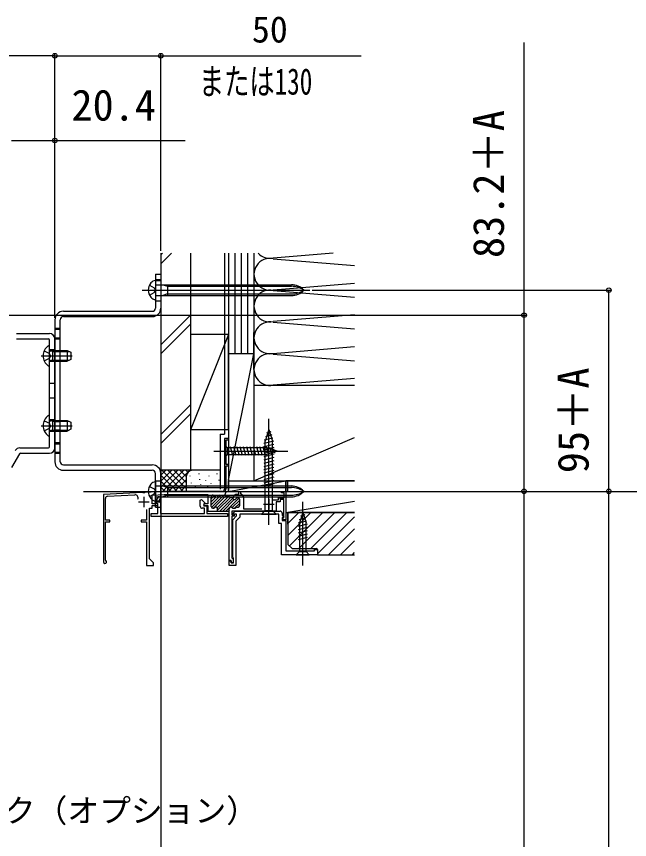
# Model space of a CAD drawing. Units: millimetres, scale not verified. Extents: x -875 to 875, y -1318 to 1308.
# Drawn here: x -603.7 to -314.3, y -746.4 to -357.9 of the extents above; entities that cross this region are included whole.
import ezdxf
from ezdxf.enums import TextEntityAlignment as Align

# ---------------------------------------------------------------- set-up
doc = ezdxf.new("R2010")
doc.units = ezdxf.units.MM
doc.header["$LTSCALE"] = 8
for name, color, linetype in [('0-2_USER1', 3, 'Continuous'), ('0-4_YKK_11E', 7, 'Continuous'), ('0-5_YKK_12', 2, 'Continuous'), ('0-6_YKK_13', 4, 'Continuous'), ('0-8_YKK_D', 6, 'Continuous'), ('0-A_YSS_K', 3, 'Continuous')]:
    doc.layers.add(name, color=color, linetype=linetype)
doc.styles.add('ＭＳ ゴシック', font='')
doc.styles.get('ＭＳ ゴシック').set_extended_font_data('MS Gothic')

msp = doc.modelspace()

# ---------------------------------------------------------------- linework, layer by layer
at = {"layer": '0-4_YKK_11E'}
for p, q in [((-533.364, -582.22), (-533.547, -582.1)), ((-506.589, -582.1), (-532.631, -582.1)), ((-560.741, -584.404), (-547.869, -583.73)), ((-543.589, -584.6), (-543.589, -589.6)), ((-507.3, -583.9), (-511.789, -588.389)), ((-510.25, -584.022), (-511.789, -585.561)), ((-509.489, -584.675), (-511.789, -586.975)), ((-511.789, -589.3), (-511.789, -584.7)), ((-505.885, -583.9), (-511.683, -589.698)), ((-510.989, -583.9), (-510.675, -583.9)), ((-504.662, -584.09), (-510.648, -590.077)), ((-503.625, -584.468), (-508.961, -589.804)), ((-508.789, -591.046), (-502.588, -584.845)), ((-507.903, -583.9), (-505.326, -583.9)), ((-501.642, -585.314), (-507.729, -591.4)), ((-500.906, -585.992), (-506.314, -591.4)), ((-505.052, -583.948), (-501.993, -585.062)), ((-498.768, -585.268), (-504.9, -591.4)), ((-498.289, -586.203), (-501.874, -589.788)), ((-499.089, -585.2), (-499.403, -585.2)), ((-498.289, -588.7), (-498.289, -586)), ((-484.589, -585.7), (-484.589, -590.7)), ((-546.089, -587.1), (-541.089, -587.1)), ((-510.838, -590.1), (-510.989, -590.1)), ((-501.24, -590.1), (-500.789, -590.1)), ((-498.289, -587.617), (-500.772, -590.1)), ((-499.54, -589.5), (-499.089, -589.5)), ((-487.089, -588.2), (-482.089, -588.2)), ((-509.089, -591.4), (-503.289, -591.4)), ((-503.289, -591.203), (-503.486, -591.4)), ((-500.413, -591.4), (-479.289, -591.4)), ((-484.131, -591.4), (-484.314, -591.28))]:
    msp.add_line(p, q, dxfattribs=at)
for points in [[(-505.052, -583.948), (-505.319, -583.851), (-504.737, -582.254), (-505.16, -582.1), (-504.689, -580.806), (-504.689, -570.1), (-503.589, -570.1), (-503.589, -569.4), (-504.689, -569.4), (-504.689, -557.8), (-503.589, -557.8), (-503.589, -557.1), (-505.589, -557.1), (-505.589, -581.1)], [(-533.547, -582.1), (-533.967, -582.1), (-543.131, -582.58), (-543.308, -582.71), (-543.857, -582.739), (-544.047, -582.628), (-562.589, -583.6), (-562.589, -615.4)], [(-532.631, -582.1), (-532.814, -582.22), (-533.364, -582.22)], [(-500.743, -583.707), (-500.374, -583.563), (-500.107, -583.4), (-498.689, -583.4), (-498.689, -582.1), (-497.889, -582.1), (-497.889, -583.167), (-497.668, -583.457)], [(-483.039, -586.1), (-480.089, -586.1), (-480.089, -585.1), (-477.389, -585.1), (-477.389, -582.8), (-478.589, -582.8), (-478.589, -582.1), (-476.589, -582.1), (-476.589, -595.5), (-478.089, -595.5), (-478.089, -595.1), (-477.789, -594.8), (-477.489, -594.5), (-477.489, -586), (-479.189, -586), (-479.189, -587), (-481.189, -587), (-481.189, -591.4), (-484.131, -591.4)], [(-561.539, -614.794), (-561.689, -614.534), (-561.689, -596.4), (-559.689, -596.4), (-559.689, -595.7), (-561.689, -595.7), (-561.689, -585.403)], [(-542.289, -590.61), (-542.289, -595.7), (-544.789, -595.7), (-544.789, -596.4), (-542.289, -596.4), (-542.289, -617.1), (-539.089, -617.1), (-539.089, -615.9), (-540.989, -614), (-540.989, -590.102), (-539.589, -590.102), (-539.589, -588.7), (-536.989, -588.7), (-536.989, -588), (-539.589, -588), (-539.589, -583.897), (-533.928, -583.6), (-513.389, -583.6), (-513.389, -588), (-515.289, -588), (-515.289, -588.7), (-513.389, -588.7), (-513.389, -591.4), (-508.789, -591.4), (-508.789, -590.3)], [(-504.089, -594), (-540.189, -594), (-540.189, -592.5), (-536.989, -592.5), (-536.989, -588.061), (-538.172, -587.378), (-536.539, -584.55), (-536.106, -584.3), (-535.673, -585.05), (-536.706, -586.839), (-535.789, -587.369), (-535.789, -592.5), (-514.989, -592.5), (-514.989, -590.1), (-515.989, -590.1)], [(-516.989, -589.1), (-516.989, -586.262), (-516.372, -586.006), (-514.864, -587.513), (-515.468, -588.56), (-515.272, -588.9), (-513.789, -588.9), (-513.789, -592.5), (-504.089, -592.5), (-504.089, -594)], [(-501.993, -585.062), (-501.466, -585.254), (-500.884, -583.656), (-500.744, -583.707)], [(-496.489, -585), (-496.489, -590.3), (-487.926, -590.3)], [(-485.047, -591.4), (-501.989, -591.4), (-501.989, -593.1), (-500.989, -593.1), (-500.989, -593.8), (-501.989, -593.8), (-501.989, -613.5), (-501.689, -613.8), (-501.389, -614.1), (-501.389, -615.8), (-502.289, -615.8), (-502.289, -614.8), (-503.289, -614.8), (-503.289, -591.4), (-503.289, -590.3)], [(-478.289, -592.4), (-478.289, -593.276), (-477.453, -594.112), (-477.613, -594.5), (-478.289, -594.5), (-478.289, -595.8), (-476.589, -595.8), (-476.589, -610.1), (-463.089, -610.1), (-463.089, -609.601), (-461.589, -609.601), (-461.589, -612.1), (-478.589, -612.1), (-478.589, -597.3), (-479.789, -597.3), (-479.789, -592.9), (-498.289, -592.9), (-498.289, -594.321), (-500.089, -596.121), (-500.089, -617.1), (-503.289, -617.1), (-503.289, -614.9), (-502.289, -614.9), (-502.289, -615.9), (-501.189, -615.9), (-501.189, -613.7), (-501.389, -613.417), (-501.589, -613.134), (-501.589, -595.5), (-499.789, -593.7), (-499.789, -592.8), (-501.265, -592.8), (-501.425, -592.412), (-500.413, -591.4)], [(-484.314, -591.28), (-484.864, -591.28), (-485.047, -591.4)]]:
    msp.add_lwpolyline(points, dxfattribs=at)
for centre, radius, start, end in [((-506.589, -581.1), 1, 270, 0), ((-560.689, -585.403), 1, 92.99999, 180.00002), ((-547.791, -585.228), 1.5, 335.98279, 92.99999), ((-510.989, -584.7), 0.8, 89.99998, 180.00002), ((-510.675, -584.7), 0.8, 30.00001, 89.99998), ((-509.289, -583.9), 0.8, 210.00003, 329.99905), ((-507.903, -584.7), 0.8, 89.99998, 150.00001), ((-505.326, -584.7), 0.8, 69.99997, 89.99998), ((-502.267, -585.813), 0.8, 22.53987, 69.99997), ((-500.789, -585.2), 0.8, 202.53989, 329.99997), ((-499.403, -586), 0.8, 89.99998, 150.00001), ((-499.089, -586), 0.8, 0, 89.99998), ((-498.089, -585), 1.6, 0, 74.74246), ((-515.989, -589.1), 1, 180.00001, 269.99999), ((-510.989, -589.3), 0.8, 180.00002, 270), ((-510.838, -589.3), 0.8, 270, 321.31783), ((-509.589, -590.3), 0.8, 0.00017, 141.31781), ((-502.489, -590.3), 0.8, 38.68221, 180.00002), ((-501.24, -589.3), 0.8, 218.68218, 270), ((-500.789, -589.3), 0.8, 270, 321.31783), ((-499.54, -590.3), 0.8, 89.99998, 141.31786), ((-499.089, -588.7), 0.8, 270, 0), ((-479.289, -592.4), 1, 0.00001, 89.99999), ((-561.889, -615.4), 0.7, 180.00002, 60.00003)]:
    msp.add_arc(centre, radius, start, end, dxfattribs=at)
at = {"layer": '0-5_YKK_12'}
for p, q in [((-544.302, -487.1), (-465.18, -487.1)), ((-592.089, -518.1), (-577.39, -518.1)), ((-592.089, -551.1), (-577.39, -551.1)), ((-572.116, -582.1), (-53.95, -582.1))]:
    msp.add_line(p, q, dxfattribs=at)
at = {"layer": '0-6_YKK_13'}
for p, q in [((-538.089, -479.6), (-538.089, -495.6)), ((-538.089, -482.1), (-535.589, -482.1)), ((-538.089, -482.6), (-538.089, -491.6)), ((-538.089, -482.6), (-535.589, -482.6)), ((-537.789, -484.55), (-473.945, -484.55)), ((-534.689, -484.55), (-532.489, -485.3)), ((-532.489, -484.55), (-532.489, -489.65)), ((-532.489, -485.3), (-473.945, -485.3)), ((-532.489, -488.9), (-534.689, -489.65)), ((-532.489, -488.9), (-473.945, -488.9)), ((-538.089, -492.1), (-535.589, -492.1)), ((-537.789, -489.65), (-473.945, -489.65)), ((-581.589, -497.1), (-539.589, -497.1)), ((-585.589, -501.1), (-585.589, -568.1)), ((-583.089, -568.1), (-583.089, -501.1)), ((-581.589, -499.6), (-539.589, -499.6)), ((-603.689, -507.6), (-588.089, -507.6)), ((-585.589, -505.1), (-583.089, -505.1)), ((-585.589, -505.6), (-583.089, -505.6)), ((-603.689, -510.1), (-588.589, -510.1)), ((-588.089, -561.1), (-588.089, -510.6)), ((-585.589, -509.6), (-583.089, -509.6)), ((-585.589, -561.6), (-585.589, -510.1)), ((-585.589, -510.1), (-583.089, -510.1)), ((-590.601, -515.75), (-588.184, -516.955)), ((-588.689, -513.35), (-588.589, -513.35)), ((-588.089, -522.35), (-588.089, -513.85)), ((-585.589, -515.35), (-588.089, -515.35)), ((-586.689, -516.033), (-587.612, -515.84)), ((-586.689, -515.6), (-587.284, -515.816)), ((-586.689, -515.6), (-586.689, -520.6)), ((-586.689, -515.6), (-579.789, -515.6)), ((-586.689, -516.033), (-578.869, -516.033)), ((-585.589, -515.6), (-583.089, -515.6)), ((-585.589, -516.1), (-583.089, -516.1)), ((-579.789, -515.6), (-578.089, -516.4)), ((-579.789, -515.6), (-579.789, -520.6)), ((-578.089, -516.4), (-578.089, -519.8)), ((-590.601, -520.45), (-588.184, -519.245)), ((-587.575, -518.1), (-588.184, -516.955)), ((-587.575, -518.1), (-588.184, -519.245)), ((-586.689, -520.167), (-587.612, -520.36)), ((-586.689, -520.6), (-587.284, -520.384)), ((-586.689, -520.167), (-578.869, -520.167)), ((-586.689, -520.6), (-579.789, -520.6)), ((-585.589, -520.1), (-583.089, -520.1)), ((-585.589, -520.6), (-583.089, -520.6)), ((-578.089, -519.8), (-579.789, -520.6)), ((-588.689, -522.85), (-588.589, -522.85)), ((-585.589, -520.85), (-588.089, -520.85)), ((-585.589, -531.1), (-588.089, -531.1)), ((-585.589, -538.1), (-588.089, -538.1)), ((-588.689, -546.35), (-588.589, -546.35)), ((-588.089, -555.35), (-588.089, -546.85)), ((-590.601, -548.75), (-588.184, -549.955)), ((-587.575, -551.1), (-588.184, -549.955)), ((-587.575, -551.1), (-588.184, -552.245)), ((-585.589, -548.35), (-588.089, -548.35)), ((-586.689, -549.033), (-587.612, -548.84)), ((-586.689, -548.6), (-587.284, -548.816)), ((-586.689, -548.6), (-586.689, -553.6)), ((-586.689, -548.6), (-579.789, -548.6)), ((-586.689, -549.033), (-578.869, -549.033)), ((-585.589, -548.6), (-583.089, -548.6)), ((-585.589, -549.1), (-583.089, -549.1)), ((-579.789, -548.6), (-578.089, -549.4)), ((-579.789, -548.6), (-579.789, -553.6)), ((-578.089, -549.4), (-578.089, -552.8)), ((-484.588, -597.9), (-484.588, -547.9)), ((-590.601, -553.45), (-588.184, -552.245)), ((-585.589, -553.85), (-588.089, -553.85)), ((-586.689, -553.167), (-587.612, -553.36)), ((-586.689, -553.6), (-587.284, -553.384)), ((-586.689, -553.167), (-578.869, -553.167)), ((-586.689, -553.6), (-579.789, -553.6)), ((-585.589, -553.1), (-583.089, -553.1)), ((-585.589, -553.6), (-583.089, -553.6)), ((-578.089, -552.8), (-579.789, -553.6)), ((-484.588, -552.9), (-486.338, -558.45)), ((-483.198, -555.478), (-486.234, -556.292)), ((-483.65, -554.046), (-485.699, -554.596)), ((-484.588, -552.9), (-482.838, -558.45)), ((-588.689, -555.85), (-588.589, -555.85)), ((-585.589, -559.1), (-583.089, -559.1)), ((-482.295, -558.342), (-486.888, -559.573)), ((-482.747, -556.91), (-486.769, -557.988)), ((-486.338, -591.15), (-486.338, -558.45)), ((-482.838, -591.15), (-482.838, -558.45)), ((-602.146, -561.6), (-588.589, -561.6)), ((-585.589, -559.6), (-583.089, -559.6)), ((-510.589, -563.1), (-475.589, -563.1)), ((-505.589, -560), (-505.589, -566.2)), ((-505.589, -560), (-504.039, -561.55)), ((-485.505, -561.55), (-504.039, -561.55)), ((-504.039, -561.55), (-504.039, -564.65)), ((-501.613, -565.2), (-502.738, -561)), ((-500.06, -565.2), (-501.185, -561)), ((-498.507, -565.2), (-499.632, -561)), ((-496.954, -565.2), (-498.079, -561)), ((-495.401, -565.2), (-496.526, -561)), ((-493.848, -565.2), (-494.973, -561)), ((-492.295, -565.2), (-493.421, -561)), ((-490.742, -565.2), (-491.868, -561)), ((-489.189, -565.2), (-490.315, -561)), ((-487.636, -565.2), (-488.762, -561)), ((-486.084, -565.2), (-487.209, -561)), ((-482.288, -559.893), (-486.888, -561.126)), ((-482.288, -561.446), (-486.888, -562.679)), ((-482.288, -562.999), (-486.888, -564.232)), ((-484.6, -564.942), (-485.656, -561)), ((-480.589, -563.1), (-485.505, -561.55)), ((-480.589, -563.1), (-485.505, -564.65)), ((-483.168, -564.49), (-483.982, -561.454)), ((-481.736, -564.039), (-482.285, -561.989)), ((-602.29, -564.35), (-606.024, -570.817)), ((-601.857, -564.1), (-588.089, -564.1)), ((-585.589, -563.6), (-583.089, -563.6)), ((-585.589, -564.1), (-583.089, -564.1)), ((-505.589, -566.2), (-504.039, -564.65)), ((-504.039, -564.65), (-485.505, -564.65)), ((-482.288, -564.552), (-486.888, -565.784)), ((-482.288, -566.105), (-486.888, -567.337)), ((-581.589, -569.6), (-539.589, -569.6)), ((-482.288, -567.658), (-486.888, -568.89)), ((-482.288, -569.211), (-486.888, -570.443)), ((-482.288, -570.764), (-486.888, -571.996)), ((-581.589, -572.1), (-539.589, -572.1)), ((-538.089, -589.6), (-538.089, -573.6)), ((-535.589, -589.6), (-535.589, -573.6)), ((-482.288, -572.316), (-486.888, -573.549)), ((-482.288, -573.869), (-486.888, -575.102)), ((-538.089, -577.1), (-535.589, -577.1)), ((-538.089, -577.6), (-538.089, -586.6)), ((-482.288, -575.422), (-486.888, -576.655)), ((-482.288, -576.975), (-486.888, -578.208)), ((-482.288, -578.528), (-486.888, -579.761)), ((-537.789, -579.55), (-473.946, -579.55)), ((-534.689, -579.55), (-532.489, -580.3)), ((-532.489, -579.55), (-532.489, -584.65)), ((-532.489, -580.3), (-473.946, -580.3)), ((-538.089, -586.6), (-535.589, -586.6)), ((-537.789, -584.65), (-473.946, -584.65)), ((-532.489, -583.9), (-534.689, -584.65)), ((-532.489, -583.9), (-473.946, -583.9)), ((-538.089, -587.1), (-535.589, -587.1)), ((-538.089, -589.6), (-535.589, -589.6)), ((-468.589, -617.1), (-468.589, -587.1)), ((-488.088, -592.9), (-486.338, -591.15)), ((-488.088, -592.9), (-481.088, -592.9)), ((-486.338, -591.15), (-482.838, -591.15)), ((-481.088, -592.9), (-482.838, -591.15)), ((-468.589, -592.1), (-470.139, -597.016)), ((-467.65, -593.247), (-469.7, -593.796)), ((-468.589, -592.1), (-467.039, -597.016)), ((-466.747, -596.111), (-470.689, -597.167)), ((-466.489, -597.594), (-470.689, -598.72)), ((-467.199, -594.679), (-470.235, -595.492)), ((-470.139, -597.016), (-470.139, -610.55)), ((-467.039, -610.55), (-467.039, -597.016)), ((-466.489, -599.147), (-470.689, -600.273)), ((-466.489, -600.7), (-470.689, -601.826)), ((-466.489, -602.253), (-470.689, -603.379)), ((-466.489, -603.806), (-470.689, -604.931)), ((-471.689, -612.1), (-470.139, -610.55)), ((-471.689, -612.1), (-465.489, -612.1)), ((-470.139, -610.55), (-467.039, -610.55)), ((-465.489, -612.1), (-467.039, -610.55))]:
    msp.add_line(p, q, dxfattribs=at)
for points in [[(-538.089, -479.6), (-535.589, -479.6), (-535.589, -495.6)], [(-540.951, -484.75), (-538.732, -485.955), (-538.123, -487.1)], [(-540.951, -489.45), (-538.732, -488.245), (-538.123, -487.1)], [(-540.951, -579.75), (-538.732, -580.955), (-538.123, -582.1)], [(-540.951, -584.45), (-538.732, -583.245), (-538.123, -582.1)]]:
    msp.add_lwpolyline(points, dxfattribs=at)
for centre, radius, start, end in [((-536.089, -487.1), 5.4, 141.23328, 218.76672), ((-537.96, -485.597), 3, 92.45904, 141.23328), ((-537.789, -484.25), 0.3, 180, 270), ((-473.945, -492.55), 8, 42.9414, 90), ((-473.945, -495.727), 10.427, 55.82978, 90), ((-473.945, -481.65), 8, 270, 317.0586), ((-473.945, -478.473), 10.427, 270, 304.17022), ((-537.96, -488.603), 3, 218.76672, 267.54096), ((-537.789, -489.95), 0.3, 90, 180), ((-581.589, -501.1), 4, 90, 180), ((-539.589, -495.6), 4, 270, 0), ((-539.589, -495.6), 1.5, 270, 0), ((-581.589, -501.1), 1.5, 90, 180), ((-588.089, -510.1), 2.5, 0, 90), ((-588.589, -510.6), 0.5, 0, 90), ((-585.189, -518.1), 5.9, 126.38156, 233.61844), ((-588.589, -513.85), 0.5, 0, 90), ((-587.489, -515.252), 0.6, 180, 289.96957), ((-587.489, -520.948), 0.6, 70.03043, 180), ((-588.589, -522.35), 0.5, 270, 0), ((-585.189, -551.1), 5.9, 126.38156, 233.61844), ((-588.589, -546.85), 0.5, 0, 90), ((-587.489, -548.252), 0.6, 180, 289.96957), ((-588.589, -555.35), 0.5, 270, 0), ((-587.489, -553.948), 0.6, 70.03043, 180), ((-602.146, -564.1), 2.5, 90, 150), ((-588.589, -561.1), 0.5, 270, 0), ((-588.089, -561.6), 2.5, 270, 0), ((-601.857, -564.6), 0.5, 90, 150), ((-581.589, -568.1), 4, 180, 270), ((-581.589, -568.1), 1.5, 180, 270), ((-539.589, -573.6), 4, 0, 90), ((-539.589, -573.6), 1.5, 0, 90), ((-536.089, -582.1), 5.4, 141.23328, 218.76672), ((-537.961, -580.597), 3, 92.45904, 141.23328), ((-537.789, -579.25), 0.3, 180, 270), ((-473.946, -587.55), 8, 42.9414, 90), ((-473.946, -590.727), 10.427, 55.82978, 90), ((-473.946, -576.65), 8, 270, 317.0586), ((-473.946, -573.473), 10.427, 270, 304.17022), ((-537.961, -583.603), 3, 218.76672, 267.54096), ((-537.789, -584.95), 0.3, 90, 180)]:
    msp.add_arc(centre, radius, start, end, dxfattribs=at)
at = {"layer": '0-8_YKK_D'}
for p, q in [((-585.589, -376.461), (-691.989, -376.461)), ((-585.589, -500.1), (-585.589, -375.461)), ((-585.589, -500.1), (-585.589, -375.461)), ((-535.589, -468.6), (-535.589, -375.461)), ((-585.589, -500.1), (-585.589, -415.461)), ((-464.18, -487.1), (-323.089, -487.1)), ((-324.089, -582.1), (-324.089, -487.1)), ((-607.389, -498.9), (-363.089, -498.9)), ((-364.089, -1112.099), (-364.089, -582.1)), ((-324.089, -1152.1), (-324.089, -582.1))]:
    msp.add_line(p, q, dxfattribs=at)
for points in [[(-364.089, -582.1), (-364.089, -498.9), (-364.089, -370.254)], [(-585.589, -376.461), (-535.589, -376.461), (-441.023, -376.461)], [(-605.989, -416.461), (-585.589, -416.461), (-524.13, -416.461)]]:
    msp.add_lwpolyline(points, dxfattribs=at)
for centre in [(-585.589, -376.461), (-585.589, -376.461), (-535.589, -376.461), (-585.589, -416.461), (-324.089, -487.1), (-364.089, -498.9), (-364.089, -582.1), (-364.089, -582.1), (-324.089, -582.1), (-324.089, -582.1)]:
    msp.add_circle(centre, 1.075, dxfattribs=at)
at = {"layer": '0-A_YSS_K'}
for p, q in [((-535.589, -469.6), (-535.589, -572.1)), ((-535.589, -469.6), (-535.589, -1129.354)), ((-535.589, -474.705), (-530.484, -469.6)), ((-535.589, -470.462), (-534.727, -469.6)), ((-521.589, -469.6), (-521.589, -572.1)), ((-505.589, -469.6), (-505.589, -555.1)), ((-503.589, -469.6), (-503.589, -517.1)), ((-500.589, -469.6), (-500.589, -517.1)), ((-497.589, -469.6), (-497.589, -517.1)), ((-494.589, -469.6), (-494.589, -517.1)), ((-491.589, -469.6), (-491.589, -532.1)), ((-454.206, -469.6), (-482.557, -471.943)), ((-482.557, -472.259), (-444.089, -475.438)), ((-484.395, -487.095), (-444.089, -483.764)), ((-482.557, -487.259), (-444.089, -490.438)), ((-535.589, -512.889), (-521.589, -498.889)), ((-444.089, -498.764), (-482.557, -501.943)), ((-535.589, -517.131), (-521.589, -503.131)), ((-482.557, -502.259), (-444.089, -505.438)), ((-521.589, -508.1), (-521.589, -553.1)), ((-503.589, -508.1), (-521.589, -553.1)), ((-503.589, -508.1), (-521.589, -508.1)), ((-503.589, -553.1), (-503.589, -508.1)), ((-491.589, -524.594), (-491.589, -507.1)), ((-484.395, -517.095), (-444.089, -513.764)), ((-503.589, -517.1), (-503.589, -577.1)), ((-491.589, -517.1), (-503.589, -517.1)), ((-503.589, -576.869), (-491.589, -517.1)), ((-482.557, -517.259), (-444.089, -520.438)), ((-444.089, -528.764), (-482.557, -531.943)), ((-521.589, -541.315), (-535.589, -555.315)), ((-535.589, -559.558), (-521.589, -545.558)), ((-503.589, -553.1), (-521.589, -553.1)), ((-507.589, -555.1), (-507.589, -581.1)), ((-507.567, -555.1), (-505.567, -555.1)), ((-491.589, -577.1), (-444.089, -556.743)), ((-521.589, -572.1), (-535.589, -572.1)), ((-535.589, -572.1), (-535.589, -582.1)), ((-520.589, -572.1), (-535.589, -572.1)), ((-535.589, -580.129), (-527.56, -572.1)), ((-535.589, -577.301), (-530.388, -572.1)), ((-535.589, -574.473), (-533.216, -572.1)), ((-535.589, -574.443), (-527.932, -582.1)), ((-535.104, -572.1), (-525.104, -582.1)), ((-534.773, -582.142), (-524.731, -572.1)), ((-532.275, -572.1), (-523.589, -580.786)), ((-531.903, -582.1), (-521.903, -572.1)), ((-529.447, -572.1), (-523.589, -577.958)), ((-526.618, -572.1), (-523.589, -575.129)), ((-523.79, -572.1), (-522.808, -573.082)), ((-521.761, -574.905), (-521.761, -574.705)), ((-520.962, -572.1), (-520.941, -572.121)), ((-507.589, -572.1), (-520.589, -572.1)), ((-517.422, -573.904), (-517.422, -573.704)), ((-512.748, -574.905), (-512.748, -574.705)), ((-508.907, -573.904), (-508.907, -573.704)), ((-535.589, -577.272), (-530.761, -582.1)), ((-529.074, -582.1), (-523.589, -576.615)), ((-523.589, -575.1), (-523.589, -582.1)), ((-521.094, -578.243), (-521.094, -578.043)), ((-517.088, -576.574), (-517.088, -576.374)), ((-516.754, -578.911), (-516.754, -578.711)), ((-514.295, -577.177), (-514.295, -576.977)), ((-511.747, -578.577), (-511.747, -578.377)), ((-508.075, -576.908), (-508.075, -576.708)), ((-503.589, -582.1), (-503.589, -577.1)), ((-503.589, -577.1), (-503.589, -582.1)), ((-503.589, -577.1), (-476.589, -577.1)), ((-503.589, -582.1), (-476.589, -577.1)), ((-476.589, -582.1), (-476.589, -577.1)), ((-475.589, -582.1), (-475.589, -577.1)), ((-535.589, -580.1), (-533.589, -582.1)), ((-526.246, -582.1), (-523.571, -579.425)), ((-519.263, -580.099), (-519.263, -579.899)), ((-513.334, -579.884), (-513.334, -579.684)), ((-509.24, -579.58), (-509.24, -579.38)), ((-503.589, -582.1), (-476.589, -582.1)), ((-476.589, -592.1), (-444.089, -592.1)), ((-475.589, -597.595), (-475.589, -592.1)), ((-475.589, -602.933), (-464.756, -592.1)), ((-475.589, -597.277), (-470.412, -592.1)), ((-474.844, -607.845), (-459.099, -592.1)), ((-470.442, -609.1), (-453.442, -592.1)), ((-464.785, -609.1), (-447.785, -592.1)), ((-461.589, -611.561), (-444.089, -594.061)), ((-456.471, -612.1), (-444.089, -599.718)), ((-450.814, -612.1), (-444.089, -605.375)), ((-445.158, -612.1), (-444.089, -611.031))]:
    msp.add_line(p, q, dxfattribs=at)
for points in [[(-444.089, -532.1), (-491.589, -532.1), (-491.589, -577.1), (-444.089, -577.1)], [(-444.089, -577.1), (-476.589, -577.1), (-476.589, -592.1), (-444.089, -586.683)], [(-444.089, -592.1), (-475.589, -592.1), (-475.589, -607.1), (-473.589, -609.1), (-462.089, -609.1)], [(-461.589, -609.6), (-461.589, -612.1), (-444.089, -612.1)]]:
    msp.add_lwpolyline(points, dxfattribs=at)
for centre, radius, start, end in [((-484.089, -464.601), 7.5, 221.80141, 281.78379), ((-484.089, -479.601), 7.5, 78.21668, 281.78379), ((-484.089, -494.601), 7.5, 78.21668, 281.78379), ((-484.089, -509.601), 7.5, 78.21668, 281.78379), ((-484.089, -524.601), 7.5, 78.21668, 281.78379), ((-520.589, -575.1), 3, 90, 180), ((-462.089, -609.6), 0.5, 0, 90)]:
    msp.add_arc(centre, radius, start, end, dxfattribs=at)

# ---------------------------------------------------------------- texts
at = {"layer": '0-2_USER1', "style": 'ＭＳ ゴシック'}
msp.add_text('中間フック（オプション）', height=11, dxfattribs=at).set_placement((-669.727, -741.58), align=Align.BOTTOM_LEFT)
at = {"layer": '0-8_YKK_D', "style": 'ＭＳ ゴシック'}
for s, height, p in [('50', 12.46, (-492.591, -373.961)), ('20.4', 14.66, (-577.766, -411.461))]:
    msp.add_text(s, height=height, dxfattribs=at).set_placement(p, align=Align.BOTTOM_LEFT)
at = {"layer": '0-8_YKK_D', "style": 'ＭＳ ゴシック', "width": 0.7}
msp.add_text('または130', height=12.46, dxfattribs=at).set_placement((-517.56, -398.569), align=Align.BOTTOM_LEFT)
at = {"layer": '0-8_YKK_D', "style": 'ＭＳ ゴシック'}
for s, p in [('83.2＋A', (-369.203, -471.958)), ('95＋A', (-329.203, -573.52))]:
    msp.add_text(s, height=14.66, rotation=90, dxfattribs=at).set_placement(p, align=Align.BOTTOM_LEFT)

doc.saveas('drawing.dxf')
